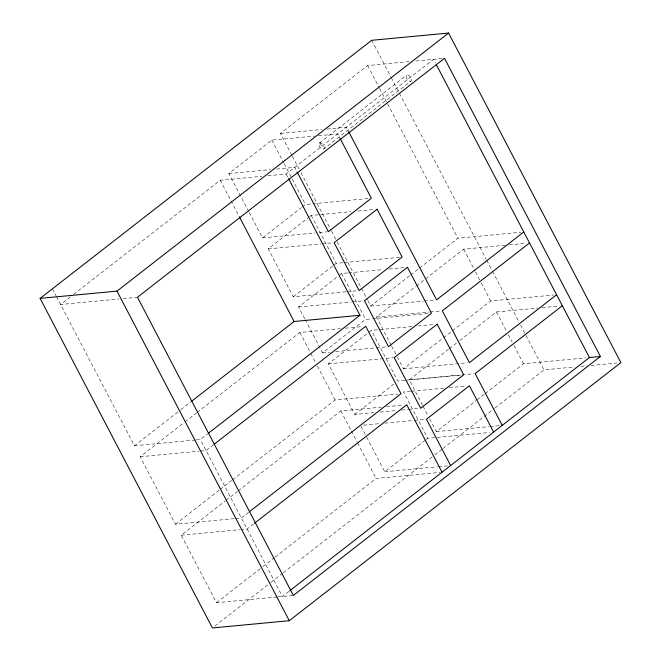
<?xml version="1.0" encoding="UTF-8"?>
<svg xmlns="http://www.w3.org/2000/svg" width="661" height="661" viewBox="0 0 661 661"><rect width="100%" height="100%" fill="white"/><g stroke="black" fill="none" stroke-linecap="round" stroke-linejoin="round"><path stroke-width="0.5" stroke-dasharray="3.31 2.48" d="M70.38 296.905L60.605 304.506L119.021 298.995M73.635 294.368L220.262 180.255L261.822 176.33M248.759 211.627L228.855 173.562L271.845 140.107L314.413 136.092M291.898 155.343L280.438 133.423L367.64 65.555L409.663 61.589M319.437 143.024L406.631 75.164M267.903 175.76L286.147 174.033L433.525 59.341L435.434 62.993M323.741 148.981A3.685 1.966 52.1 0 0 321.981 143.635A3.685 1.966 52.1 0 0 319.04 145.395A3.685 1.966 52.1 0 0 323.741 148.981L410.935 81.121A3.685 1.966 52.1 0 0 409.176 75.775A3.685 1.966 52.1 0 0 406.242 77.527A3.685 1.966 52.1 0 0 410.935 81.121M249.23 212.536L262.5 237.91L301.424 207.612M302.242 206.984L305.481 204.456L368.326 198.523M345.976 291.79L293.269 296.764L268.242 248.891L308.794 217.337M309.604 216.701L311.224 215.445L350.76 211.71M293.269 296.764L336.251 263.309L343.348 262.64M304.713 318.668L298.598 306.96L338.341 276.034M339.151 275.406L341.58 273.514L347.661 272.935M56.499 296.665L134.447 445.754L180.065 410.258M180.874 409.622L190.649 402.012M234.258 518.678L175.471 524.231L140.19 456.743L184.179 422.511M184.989 421.875L196.4 413.001M197.209 412.365L299.846 332.491L340.39 328.657M367.83 300.573L370.689 306.051L409.812 275.612M410.621 274.976L418.777 268.639M419.586 268.002L457.891 238.191L520.736 232.259M196.276 439.92L200.333 439.54L207.661 433.831M305.184 319.569L322.601 352.867L365.583 319.412L371.664 318.842M391.163 345.207L376.431 317.04L415.554 286.601M416.364 285.965L463.634 249.18L505.194 245.256M213.412 444.82L206.075 450.521L199.994 451.099M374.06 412.654L354.8 414.472L328.343 363.856L368.078 332.929M368.896 332.293L371.325 330.401L411.869 326.575M175.471 524.231L219.46 489.991M220.27 489.363L231.672 480.481M232.49 479.853L335.127 399.971L397.972 394.039M276.967 596.99L216.494 602.7L181.213 535.212L225.203 500.98M226.012 500.344L237.423 491.47M238.233 490.834L340.869 410.96L381.414 407.135M397.335 357.023L403.507 368.83L442.63 338.391M443.44 337.754L451.595 331.409M452.405 330.781L490.71 300.97L553.554 295.037M354.8 414.472L393.733 384.173M422.553 405.259L409.25 379.819L448.373 349.372M449.183 348.744L456.52 343.034M459.783 340.498L496.452 311.959L538.013 308.034M248.693 512.3L241.356 518.009L235.275 518.579M253.617 523.925L247.098 528.998L241.017 529.568M216.494 602.7L262.111 567.196M262.921 566.56L274.332 557.686M275.141 557.049L376.15 478.44L440.011 472.417M366.715 437.26L384.752 471.756L425.296 440.193M426.114 439.565L427.733 438.301L489.57 432.468M429.683 418.892L436.326 431.608L476.259 400.533M477.077 399.897L484.414 394.187M485.224 393.551L523.529 363.748L586.051 357.849M214.858 626.05L270.266 582.928M271.076 582.3L282.487 573.418M283.296 572.79L434.021 455.479M434.839 454.851L442.168 449.141M442.986 448.505L494.312 408.564M495.13 407.928L544.011 369.879L574.764 366.979M288.898 591.405L282.379 596.478L200.333 439.54M415.81 61.01L442.457 58.498M280.438 133.423L321.998 129.498M327.071 129.019L346.331 127.201L348.719 131.77M318.47 135.712L337.73 133.894L340.101 138.422M228.855 173.562L270.415 169.637M276.496 169.067L294.748 167.349L296.64 170.968M357.857 211.041L374.076 209.512M262.5 237.91L315.206 232.936M319.263 232.548L327.369 231.788M268.242 248.891L320.949 243.917M321.965 243.826L333.111 242.769M509.251 244.876L526.478 243.248M344.356 262.541L400.112 257.286M348.678 272.844L383.14 269.589M389.222 269.01L404.433 267.581M123.128 298.607L137.471 297.252M346.992 291.691L357.122 290.733M298.598 306.96L351.305 301.986M352.321 301.895L363.476 300.838M370.689 306.051L423.404 301.077M424.42 300.986L435.566 299.929M376.431 317.04L429.146 312.066M430.162 311.967L441.308 310.918M372.68 318.742L428.427 313.488M542.07 307.654L559.297 306.026M345.463 328.178L362.691 326.559M417.95 326.005L434.17 324.468M322.601 352.867L329.69 352.197M335.771 351.627L375.308 347.893M376.324 347.802L386.454 346.843M328.343 363.856L393.212 357.733M403.507 368.83L467.368 362.806M409.25 379.819L460.948 374.936M461.965 374.845L474.127 373.696M404.879 380.348L397.782 381.017L371.325 330.401M405.895 380.249L460.634 375.084M580.912 366.401L587.059 365.822M591.157 365.434L616.779 363.013M410.621 391.329L403.532 391.998L427.733 438.301M411.638 391.238L444.076 388.172M449.141 387.693L466.377 386.074M386.487 406.655L402.706 405.119M380.141 412.076L396.36 410.547M401.425 410.068L407.515 409.498M408.523 409.399L418.661 408.44M134.447 445.754L195.268 440.019M363.583 425.172L380.819 423.544M384.876 423.156L413.257 420.479M414.265 420.388L425.42 419.33M140.19 456.743L198.986 451.19M436.326 431.608L489.041 426.634M490.057 426.535L499.179 425.676M384.752 471.756L437.458 466.782M438.474 466.683L447.596 465.823M181.213 535.212L240.009 529.668M277.992 596.891L293.36 595.445M371.713 40.304L390.808 76.825M391.279 77.734L398.922 92.342M399.393 93.259L486.265 259.418M486.736 260.327L491.991 270.374M492.47 271.283L518.72 321.494M520.628 325.146L544.011 369.879M367.64 65.555L379.1 87.475M379.579 88.392L387.214 103.009M387.693 103.917L457.891 238.191M463.634 249.18L475.036 270.985M475.507 271.894L480.737 281.892M481.208 282.801L490.71 300.97M496.452 311.959L506.425 331.037M508.326 334.673L512.126 341.944M514.027 345.571L523.529 363.748M319.949 142.867L321.585 146.007M292.377 156.252L299.061 169.042M300.97 172.695L331.054 230.243M331.533 231.152L336.788 241.199M337.267 242.116L367.351 299.664M391.634 346.116L396.864 356.114M423.032 406.168L427.783 415.257M271.845 140.107L283.685 162.763M284.164 163.672L291.741 178.173M292.22 179.081L305.481 204.456M311.224 215.445L336.251 263.309M341.58 273.514L365.583 319.412M286.147 174.033L288.056 177.677M361.022 426.362L366.235 436.351M220.262 180.255L238.844 215.792M299.846 332.491L310.34 352.553M310.81 353.461L315.578 362.583M317.487 366.227L335.127 399.971M340.869 410.96L350.884 430.113M351.363 431.022L357.08 441.961M357.56 442.878L376.15 478.44M52.401 288.816L56.045 295.789"/><path stroke-width="0.99" d="M40.114 298.375L371.713 40.304L448.579 33.05L620.886 362.625L289.287 620.696L212.421 627.95L40.114 298.375L116.989 291.121L448.579 33.05M191.467 401.376L294.104 321.502L359.989 315.28L288.535 178.594M208.479 433.195L359.989 315.28M214.222 444.184L365.731 326.27L401.012 393.758L249.503 511.672M523.776 231.978L436.582 299.838L348.719 131.77M529.519 242.959L442.325 310.819L469.401 362.616L556.595 294.748M254.435 523.289L406.755 404.739L442.035 472.227M562.337 305.737L475.143 373.597L502.22 425.387M289.716 590.777L589.414 357.527L436.392 64.819M600.395 356.494L293.36 595.445L137.471 297.252L444.506 58.3L600.395 356.494L589.125 357.56M340.101 138.422L371.366 198.234L328.385 231.689L297.111 171.877M493.618 432.079L469.417 385.784L426.436 419.239L450.637 465.534M239.315 216.701L294.104 321.502M116.989 291.121L289.287 620.696M377.117 209.223L334.127 242.678L359.154 290.543L402.136 257.088L377.117 209.223M407.473 267.292L364.484 300.747L388.486 346.653L431.468 313.198L407.473 267.292M437.21 324.187L394.229 357.634L420.685 408.25L463.675 374.795L437.21 324.187"/></g></svg>
